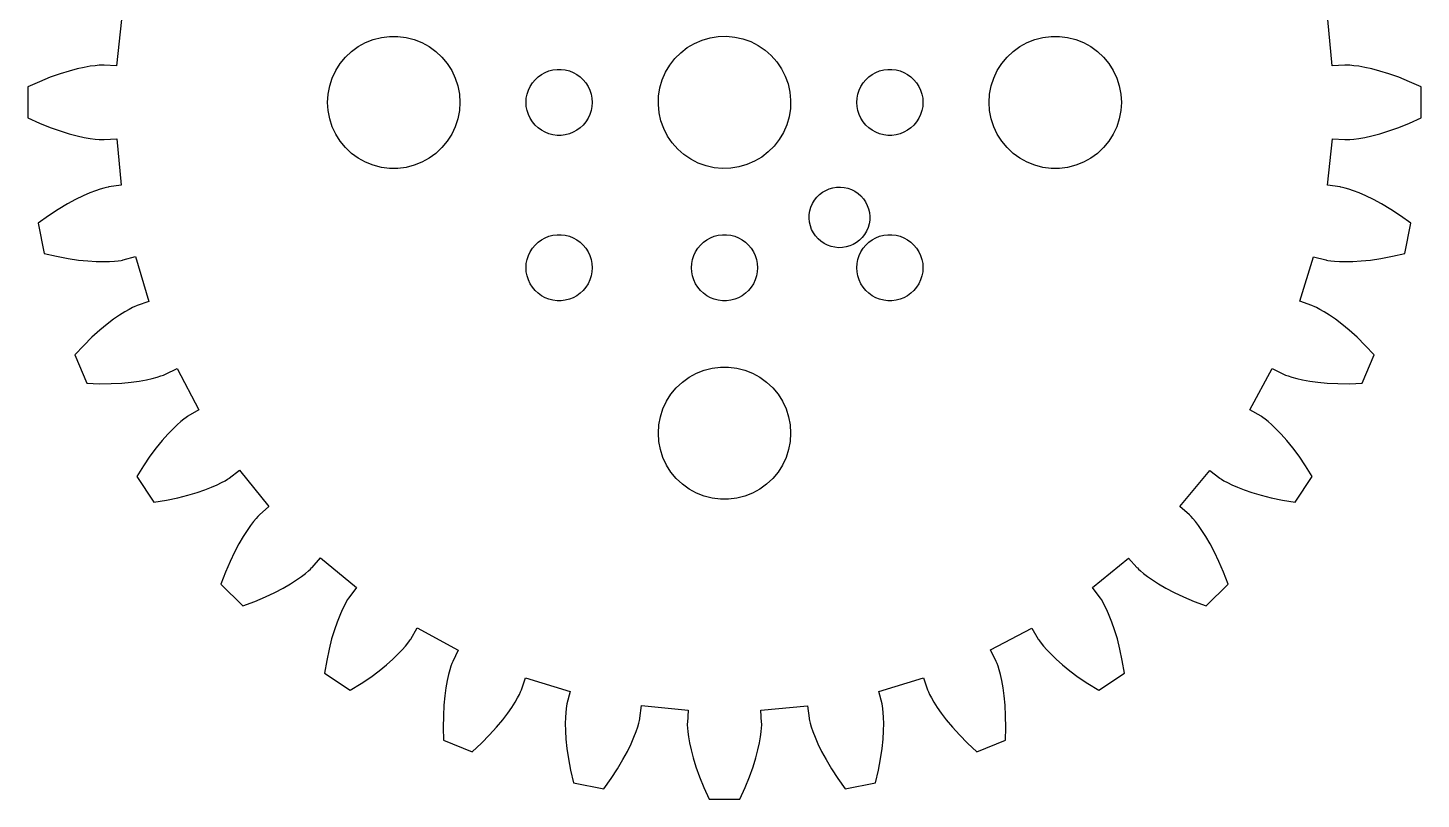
# Model space of a CAD drawing. Header units: metres. Extents: x -31.6 to 31.6, y 78.4 to 141.6.
# Drawn here: x -31.6 to 31.6, y 78.4 to 113.4 of the extents above; entities that cross this region are included whole.
import ezdxf

# ---------------------------------------------------------------- set-up
doc = ezdxf.new("R2010")
doc.units = ezdxf.units.M

msp = doc.modelspace()

# ---------------------------------------------------------------- linework, layer by layer
for p, q in [((-27.351, 113.757), (-27.5673, 111.651)), ((27.5585, 111.651), (27.3597, 113.759)), ((-16.9123, 112.312), (-16.6075, 112.533)), ((-16.6075, 112.533), (-16.2773, 112.714)), ((-16.2773, 112.714), (-15.927, 112.853)), ((-15.927, 112.853), (-15.5621, 112.947)), ((-15.5621, 112.947), (-15.1884, 112.994)), ((-15.1884, 112.994), (-14.8116, 112.994)), ((-14.8116, 112.994), (-14.4379, 112.947)), ((-14.4379, 112.947), (-14.0729, 112.853)), ((-14.0729, 112.853), (-13.7227, 112.714)), ((-13.7227, 112.714), (-13.3925, 112.533)), ((-13.3925, 112.533), (-13.0877, 112.312)), ((-1.98393, 112.25), (-1.68625, 112.481)), ((-1.68625, 112.481), (-1.36197, 112.673)), ((-1.36197, 112.673), (-1.0162, 112.823)), ((-1.0162, 112.823), (-0.654419, 112.928)), ((-0.654419, 112.928), (-0.282318, 112.987)), ((-0.282318, 112.987), (0.094223, 112.999)), ((0.094223, 112.999), (0.469299, 112.963)), ((0.469299, 112.963), (0.83696, 112.881)), ((0.83696, 112.881), (1.19144, 112.753)), ((1.19144, 112.753), (1.52711, 112.582)), ((1.52711, 112.582), (1.83871, 112.37)), ((13.0877, 112.312), (13.3925, 112.533)), ((13.3925, 112.533), (13.7227, 112.714)), ((13.7227, 112.714), (14.0729, 112.853)), ((14.0729, 112.853), (14.4379, 112.947)), ((14.4379, 112.947), (14.8116, 112.994)), ((14.8116, 112.994), (15.1884, 112.994)), ((15.1884, 112.994), (15.5621, 112.947)), ((15.5621, 112.947), (15.927, 112.853)), ((15.927, 112.853), (16.2773, 112.714)), ((16.2773, 112.714), (16.6075, 112.533)), ((16.6075, 112.533), (16.9123, 112.312)), ((-17.427, 111.763), (-17.1869, 112.054)), ((-17.1869, 112.054), (-16.9123, 112.312)), ((-13.0877, 112.312), (-12.8131, 112.054)), ((-12.8131, 112.054), (-12.5729, 111.763)), ((-2.48123, 111.686), (-2.25032, 111.984)), ((-2.25032, 111.984), (-1.98393, 112.25)), ((1.83871, 112.37), (2.12131, 112.121)), ((2.12131, 112.121), (2.37045, 111.839)), ((12.5729, 111.763), (12.8131, 112.054)), ((12.8131, 112.054), (13.0877, 112.312)), ((16.9123, 112.312), (17.1869, 112.054)), ((17.1869, 112.054), (17.427, 111.763)), ((-30.1291, 111.296), (-30.5787, 111.136)), ((-29.7211, 111.422), (-30.1291, 111.296)), ((-29.3567, 111.518), (-29.7211, 111.422)), ((-29.0377, 111.587), (-29.3567, 111.518)), ((-28.7655, 111.635), (-29.0377, 111.587)), ((-28.5414, 111.664), (-28.7655, 111.635)), ((-28.3662, 111.68), (-28.5414, 111.664)), ((-28.2408, 111.686), (-28.3662, 111.68)), ((-28.1655, 111.686), (-28.2408, 111.686)), ((-28.1403, 111.686), (-28.1655, 111.686)), ((-27.5673, 111.651), (-28.1403, 111.686)), ((-17.7893, 111.104), (-17.6289, 111.445)), ((-17.6289, 111.445), (-17.427, 111.763)), ((-12.5729, 111.763), (-12.3711, 111.445)), ((-12.3711, 111.445), (-12.2107, 111.104)), ((-8.45613, 111.156), (-8.30373, 111.266)), ((-8.30373, 111.266), (-8.13866, 111.357)), ((-8.13866, 111.357), (-7.96352, 111.427)), ((-7.96352, 111.427), (-7.78107, 111.473)), ((-7.78107, 111.473), (-7.59418, 111.497)), ((-7.59418, 111.497), (-7.40581, 111.497)), ((-7.40581, 111.497), (-7.21892, 111.473)), ((-7.21892, 111.473), (-7.03647, 111.427)), ((-7.03647, 111.427), (-6.86133, 111.357)), ((-6.86133, 111.357), (-6.69626, 111.266)), ((-6.69626, 111.266), (-6.54385, 111.156)), ((-2.82263, 111.016), (-2.673, 111.362)), ((-2.673, 111.362), (-2.48123, 111.686)), ((2.37045, 111.839), (2.58221, 111.527)), ((2.58221, 111.527), (2.75325, 111.191)), ((6.54385, 111.156), (6.69626, 111.266)), ((6.69626, 111.266), (6.86133, 111.357)), ((6.86133, 111.357), (7.03647, 111.427)), ((7.03647, 111.427), (7.21892, 111.473)), ((7.21892, 111.473), (7.40581, 111.497)), ((7.40581, 111.497), (7.59418, 111.497)), ((7.59418, 111.497), (7.78107, 111.473)), ((7.78107, 111.473), (7.96352, 111.427)), ((7.96352, 111.427), (8.13866, 111.357)), ((8.13866, 111.357), (8.30373, 111.266)), ((8.30373, 111.266), (8.45613, 111.156)), ((12.2107, 111.104), (12.3711, 111.445)), ((12.3711, 111.445), (12.5729, 111.763)), ((17.427, 111.763), (17.6289, 111.445)), ((17.6289, 111.445), (17.7893, 111.104)), ((28.1403, 111.686), (27.5585, 111.651)), ((28.1655, 111.686), (28.1403, 111.686)), ((28.2408, 111.686), (28.1655, 111.686)), ((28.3662, 111.68), (28.2408, 111.686)), ((28.5414, 111.664), (28.3662, 111.68)), ((28.7655, 111.635), (28.5414, 111.664)), ((29.0377, 111.587), (28.7655, 111.635)), ((29.3567, 111.518), (29.0377, 111.587)), ((29.7211, 111.422), (29.3567, 111.518)), ((30.1291, 111.296), (29.7211, 111.422)), ((30.5787, 111.136), (30.1291, 111.296)), ((-31.0678, 110.938), (-31.5939, 110.7)), ((-31.5939, 110.7), (-31.5939, 109.3)), ((-30.5787, 111.136), (-31.0678, 110.938)), ((-17.9763, 110.376), (-17.9057, 110.746)), ((-17.9057, 110.746), (-17.7893, 111.104)), ((-12.2107, 111.104), (-12.0942, 110.746)), ((-12.0942, 110.746), (-12.0237, 110.376)), ((-8.89465, 110.552), (-8.81445, 110.723)), ((-8.81445, 110.723), (-8.71352, 110.882)), ((-8.71352, 110.882), (-8.59344, 111.027)), ((-8.59344, 111.027), (-8.45613, 111.156)), ((-6.54385, 111.156), (-6.40654, 111.027)), ((-6.40654, 111.027), (-6.28647, 110.882)), ((-6.28647, 110.882), (-6.18553, 110.723)), ((-6.18553, 110.723), (-6.10533, 110.552)), ((-2.98668, 110.282), (-2.92773, 110.654)), ((-2.92773, 110.654), (-2.82263, 111.016)), ((2.75325, 111.191), (2.88087, 110.837)), ((2.88087, 110.837), (2.96306, 110.469)), ((6.10533, 110.552), (6.18553, 110.723)), ((6.18553, 110.723), (6.28647, 110.882)), ((6.28647, 110.882), (6.40654, 111.027)), ((6.40654, 111.027), (6.54385, 111.156)), ((8.45613, 111.156), (8.59344, 111.027)), ((8.59344, 111.027), (8.71352, 110.882)), ((8.71352, 110.882), (8.81445, 110.723)), ((8.81445, 110.723), (8.89465, 110.552)), ((12.0237, 110.376), (12.0942, 110.746)), ((12.0942, 110.746), (12.2107, 111.104)), ((17.7893, 111.104), (17.9057, 110.746)), ((17.9057, 110.746), (17.9763, 110.376)), ((31.0678, 110.938), (30.5787, 111.136)), ((31.5939, 110.7), (31.0678, 110.938)), ((31.5939, 109.3), (31.5939, 110.7)), ((-18, 110), (-17.9763, 110.376)), ((-17.9763, 109.624), (-18, 110)), ((-12.0237, 110.376), (-12, 110)), ((-12, 110), (-12.0237, 109.624)), ((-9, 110), (-8.98816, 110.188)), ((-8.98816, 109.812), (-9, 110)), ((-8.98816, 110.188), (-8.95287, 110.373)), ((-8.95287, 110.373), (-8.89465, 110.552)), ((-6.10533, 110.552), (-6.04712, 110.373)), ((-6.04712, 110.373), (-6.01183, 110.188)), ((-6.01183, 110.188), (-6, 110)), ((-6, 110), (-6.01183, 109.812)), ((-2.9985, 109.906), (-2.98668, 110.282)), ((2.96306, 110.469), (2.9985, 110.094)), ((2.9985, 110.094), (2.98668, 109.718)), ((6, 110), (6.01183, 110.188)), ((6.01183, 109.812), (6, 110)), ((6.01183, 110.188), (6.04712, 110.373)), ((6.04712, 110.373), (6.10533, 110.552)), ((8.89465, 110.552), (8.95287, 110.373)), ((8.95287, 110.373), (8.98816, 110.188)), ((8.98816, 110.188), (9, 110)), ((9, 110), (8.98816, 109.812)), ((12, 110), (12.0237, 110.376)), ((12.0237, 109.624), (12, 110)), ((17.9763, 110.376), (18, 110)), ((18, 110), (17.9763, 109.624)), ((-17.9057, 109.254), (-17.9763, 109.624)), ((-12.0237, 109.624), (-12.0942, 109.254)), ((-8.95287, 109.627), (-8.98816, 109.812)), ((-8.89465, 109.448), (-8.95287, 109.627)), ((-8.81445, 109.277), (-8.89465, 109.448)), ((-6.10533, 109.448), (-6.18553, 109.277)), ((-6.04712, 109.627), (-6.10533, 109.448)), ((-6.01183, 109.812), (-6.04712, 109.627)), ((-2.96306, 109.531), (-2.9985, 109.906)), ((-2.88087, 109.163), (-2.96306, 109.531)), ((2.92773, 109.346), (2.82263, 108.984)), ((2.98668, 109.718), (2.92773, 109.346)), ((6.04712, 109.627), (6.01183, 109.812)), ((6.10533, 109.448), (6.04712, 109.627)), ((6.18553, 109.277), (6.10533, 109.448)), ((8.89465, 109.448), (8.81445, 109.277)), ((8.95287, 109.627), (8.89465, 109.448)), ((8.98816, 109.812), (8.95287, 109.627)), ((12.0942, 109.254), (12.0237, 109.624)), ((17.9763, 109.624), (17.9057, 109.254)), ((-31.5939, 109.3), (-31.0678, 109.062)), ((-31.0678, 109.062), (-30.5787, 108.864)), ((-30.5787, 108.864), (-30.1291, 108.704)), ((-30.1291, 108.704), (-29.7211, 108.578)), ((-17.7893, 108.896), (-17.9057, 109.254)), ((-17.6289, 108.555), (-17.7893, 108.896)), ((-12.2107, 108.896), (-12.3711, 108.555)), ((-12.0942, 109.254), (-12.2107, 108.896)), ((-8.71352, 109.118), (-8.81445, 109.277)), ((-8.59344, 108.973), (-8.71352, 109.118)), ((-8.45613, 108.844), (-8.59344, 108.973)), ((-8.30373, 108.734), (-8.45613, 108.844)), ((-8.13866, 108.643), (-8.30373, 108.734)), ((-6.69626, 108.734), (-6.86133, 108.643)), ((-6.54385, 108.844), (-6.69626, 108.734)), ((-6.40654, 108.973), (-6.54385, 108.844)), ((-6.28647, 109.118), (-6.40654, 108.973)), ((-6.18553, 109.277), (-6.28647, 109.118)), ((-2.75325, 108.809), (-2.88087, 109.163)), ((-2.58221, 108.473), (-2.75325, 108.809)), ((2.82263, 108.984), (2.673, 108.638)), ((6.28647, 109.118), (6.18553, 109.277)), ((6.40654, 108.973), (6.28647, 109.118)), ((6.54385, 108.844), (6.40654, 108.973)), ((6.69626, 108.734), (6.54385, 108.844)), ((6.86133, 108.643), (6.69626, 108.734)), ((8.30373, 108.734), (8.13866, 108.643)), ((8.45613, 108.844), (8.30373, 108.734)), ((8.59344, 108.973), (8.45613, 108.844)), ((8.71352, 109.118), (8.59344, 108.973)), ((8.81445, 109.277), (8.71352, 109.118)), ((12.2107, 108.896), (12.0942, 109.254)), ((12.3711, 108.555), (12.2107, 108.896)), ((17.7893, 108.896), (17.6289, 108.555)), ((17.9057, 109.254), (17.7893, 108.896)), ((29.7211, 108.578), (30.1291, 108.704)), ((30.1291, 108.704), (30.5787, 108.864)), ((30.5787, 108.864), (31.0678, 109.062)), ((31.0678, 109.062), (31.5939, 109.3)), ((-29.7211, 108.578), (-29.3567, 108.482)), ((-29.3567, 108.482), (-29.0377, 108.413)), ((-29.0377, 108.413), (-28.7655, 108.365)), ((-28.7655, 108.365), (-28.5414, 108.336)), ((-28.5414, 108.336), (-28.3662, 108.32)), ((-28.3662, 108.32), (-28.2408, 108.314)), ((-28.2408, 108.314), (-28.1655, 108.314)), ((-28.1655, 108.314), (-28.1403, 108.314)), ((-28.1403, 108.314), (-27.5585, 108.349)), ((-27.5585, 108.349), (-27.3597, 106.241)), ((-17.427, 108.237), (-17.6289, 108.555)), ((-17.1869, 107.946), (-17.427, 108.237)), ((-12.5729, 108.237), (-12.8131, 107.946)), ((-12.3711, 108.555), (-12.5729, 108.237)), ((-7.96352, 108.573), (-8.13866, 108.643)), ((-7.78107, 108.527), (-7.96352, 108.573)), ((-7.59418, 108.503), (-7.78107, 108.527)), ((-7.40581, 108.503), (-7.59418, 108.503)), ((-7.21892, 108.527), (-7.40581, 108.503)), ((-7.03647, 108.573), (-7.21892, 108.527)), ((-6.86133, 108.643), (-7.03647, 108.573)), ((-2.37045, 108.161), (-2.58221, 108.473)), ((-2.12131, 107.879), (-2.37045, 108.161)), ((2.48123, 108.314), (2.25032, 108.016)), ((2.673, 108.638), (2.48123, 108.314)), ((7.03647, 108.573), (6.86133, 108.643)), ((7.21892, 108.527), (7.03647, 108.573)), ((7.40581, 108.503), (7.21892, 108.527)), ((7.59418, 108.503), (7.40581, 108.503)), ((7.78107, 108.527), (7.59418, 108.503)), ((7.96352, 108.573), (7.78107, 108.527)), ((8.13866, 108.643), (7.96352, 108.573)), ((12.5729, 108.237), (12.3711, 108.555)), ((12.8131, 107.946), (12.5729, 108.237)), ((17.427, 108.237), (17.1869, 107.946)), ((17.6289, 108.555), (17.427, 108.237)), ((27.351, 106.243), (27.5673, 108.349)), ((27.5673, 108.349), (28.1403, 108.314)), ((28.1403, 108.314), (28.1655, 108.314)), ((28.1655, 108.314), (28.2408, 108.314)), ((28.2408, 108.314), (28.3662, 108.32)), ((28.3662, 108.32), (28.5414, 108.336)), ((28.5414, 108.336), (28.7655, 108.365)), ((28.7655, 108.365), (29.0377, 108.413)), ((29.0377, 108.413), (29.3567, 108.482)), ((29.3567, 108.482), (29.7211, 108.578)), ((-16.9123, 107.688), (-17.1869, 107.946)), ((-16.6075, 107.467), (-16.9123, 107.688)), ((-16.2773, 107.286), (-16.6075, 107.467)), ((-13.3925, 107.467), (-13.7227, 107.286)), ((-13.0877, 107.688), (-13.3925, 107.467)), ((-12.8131, 107.946), (-13.0877, 107.688)), ((-1.83871, 107.63), (-2.12131, 107.879)), ((-1.52711, 107.418), (-1.83871, 107.63)), ((1.68625, 107.519), (1.36197, 107.327)), ((1.98393, 107.75), (1.68625, 107.519)), ((2.25032, 108.016), (1.98393, 107.75)), ((13.0877, 107.688), (12.8131, 107.946)), ((13.3925, 107.467), (13.0877, 107.688)), ((13.7227, 107.286), (13.3925, 107.467)), ((16.6075, 107.467), (16.2773, 107.286)), ((16.9123, 107.688), (16.6075, 107.467)), ((17.1869, 107.946), (16.9123, 107.688)), ((-15.927, 107.147), (-16.2773, 107.286)), ((-15.5621, 107.053), (-15.927, 107.147)), ((-15.1884, 107.006), (-15.5621, 107.053)), ((-14.8116, 107.006), (-15.1884, 107.006)), ((-14.4379, 107.053), (-14.8116, 107.006)), ((-14.0729, 107.147), (-14.4379, 107.053)), ((-13.7227, 107.286), (-14.0729, 107.147)), ((-1.19144, 107.247), (-1.52711, 107.418)), ((-0.83696, 107.119), (-1.19144, 107.247)), ((-0.469299, 107.037), (-0.83696, 107.119)), ((-0.094223, 107.001), (-0.469299, 107.037)), ((0.282318, 107.013), (-0.094223, 107.001)), ((0.654419, 107.072), (0.282318, 107.013)), ((1.0162, 107.177), (0.654419, 107.072)), ((1.36197, 107.327), (1.0162, 107.177)), ((14.0729, 107.147), (13.7227, 107.286)), ((14.4379, 107.053), (14.0729, 107.147)), ((14.8116, 107.006), (14.4379, 107.053)), ((15.1884, 107.006), (14.8116, 107.006)), ((15.5621, 107.053), (15.1884, 107.006)), ((15.927, 107.147), (15.5621, 107.053)), ((16.2773, 107.286), (15.927, 107.147)), ((-27.9532, 106.159), (-28.027, 106.144)), ((-27.9284, 106.163), (-27.9532, 106.159)), ((-27.3597, 106.241), (-27.9284, 106.163)), ((5.08551, 106.154), (5.2581, 106.159)), ((5.2581, 106.159), (5.43001, 106.143)), ((27.9284, 106.163), (27.351, 106.243)), ((27.9532, 106.159), (27.9284, 106.163)), ((28.027, 106.144), (27.9532, 106.159)), ((-29.4273, 105.596), (-29.8029, 105.393)), ((-29.0887, 105.761), (-29.4273, 105.596)), ((-28.7894, 105.892), (-29.0887, 105.761)), ((-28.5317, 105.992), (-28.7894, 105.892)), ((-28.3177, 106.064), (-28.5317, 105.992)), ((-28.1489, 106.114), (-28.3177, 106.064)), ((-28.027, 106.144), (-28.1489, 106.114)), ((3.98978, 105.409), (4.07767, 105.558)), ((4.07767, 105.558), (4.1835, 105.694)), ((4.1835, 105.694), (4.3056, 105.816)), ((4.3056, 105.816), (4.44205, 105.922)), ((4.44205, 105.922), (4.59067, 106.01)), ((4.59067, 106.01), (4.74915, 106.079)), ((4.74915, 106.079), (4.91496, 106.127)), ((4.91496, 106.127), (5.08551, 106.154)), ((5.43001, 106.143), (5.59851, 106.105)), ((5.59851, 106.105), (5.76099, 106.047)), ((5.76099, 106.047), (5.91484, 105.969)), ((5.91484, 105.969), (6.05765, 105.872)), ((6.05765, 105.872), (6.18718, 105.757)), ((6.18718, 105.757), (6.30136, 105.628)), ((6.30136, 105.628), (6.39842, 105.485)), ((28.1489, 106.114), (28.027, 106.144)), ((28.3177, 106.064), (28.1489, 106.114)), ((28.5317, 105.992), (28.3177, 106.064)), ((28.7894, 105.892), (28.5317, 105.992)), ((29.0887, 105.761), (28.7894, 105.892)), ((29.4273, 105.596), (29.0887, 105.761)), ((29.8029, 105.393), (29.4273, 105.596)), ((-30.2128, 105.148), (-30.6539, 104.859)), ((-29.8029, 105.393), (-30.2128, 105.148)), ((3.84059, 104.742), (3.84601, 104.914)), ((3.84601, 104.914), (3.87302, 105.085)), ((3.87302, 105.085), (3.92119, 105.251)), ((3.92119, 105.251), (3.98978, 105.409)), ((6.39842, 105.485), (6.47682, 105.331)), ((6.47682, 105.331), (6.53531, 105.169)), ((6.53531, 105.169), (6.57298, 105)), ((6.57298, 105), (6.58923, 104.828)), ((30.2128, 105.148), (29.8029, 105.393)), ((30.6539, 104.859), (30.2128, 105.148)), ((-30.6539, 104.859), (-31.1233, 104.523)), ((-31.1233, 104.523), (-30.8503, 103.15)), ((3.85683, 104.57), (3.84059, 104.742)), ((3.8945, 104.401), (3.85683, 104.57)), ((3.95299, 104.239), (3.8945, 104.401)), ((6.50862, 104.319), (6.44003, 104.161)), ((6.55679, 104.485), (6.50862, 104.319)), ((6.5838, 104.656), (6.55679, 104.485)), ((6.58923, 104.828), (6.5838, 104.656)), ((31.1233, 104.523), (30.6539, 104.859)), ((30.8503, 103.15), (31.1233, 104.523)), ((-8.59344, 103.527), (-8.45613, 103.656)), ((-8.45613, 103.656), (-8.30373, 103.766)), ((-8.30373, 103.766), (-8.13866, 103.857)), ((-8.13866, 103.857), (-7.96352, 103.927)), ((-7.96352, 103.927), (-7.78107, 103.973)), ((-7.78107, 103.973), (-7.59418, 103.997)), ((-7.59418, 103.997), (-7.40581, 103.997)), ((-7.40581, 103.997), (-7.21892, 103.973)), ((-7.21892, 103.973), (-7.03647, 103.927)), ((-7.03647, 103.927), (-6.86133, 103.857)), ((-6.86133, 103.857), (-6.69626, 103.766)), ((-6.69626, 103.766), (-6.54385, 103.656)), ((-6.54385, 103.656), (-6.40654, 103.527)), ((-1.09344, 103.527), (-0.956131, 103.656)), ((-0.956131, 103.656), (-0.803726, 103.766)), ((-0.803726, 103.766), (-0.638657, 103.857)), ((-0.638657, 103.857), (-0.463516, 103.927)), ((-0.463516, 103.927), (-0.281067, 103.973)), ((-0.281067, 103.973), (-0.094177, 103.997)), ((-0.094177, 103.997), (0.094177, 103.997)), ((0.094177, 103.997), (0.281067, 103.973)), ((0.281067, 103.973), (0.463516, 103.927)), ((0.463516, 103.927), (0.638657, 103.857)), ((0.638657, 103.857), (0.803726, 103.766)), ((0.803726, 103.766), (0.956131, 103.656)), ((0.956131, 103.656), (1.09344, 103.527)), ((4.03139, 104.085), (3.95299, 104.239)), ((4.12845, 103.942), (4.03139, 104.085)), ((4.24263, 103.813), (4.12845, 103.942)), ((4.37216, 103.699), (4.24263, 103.813)), ((4.51497, 103.602), (4.37216, 103.699)), ((5.98776, 103.648), (5.83914, 103.56)), ((6.12421, 103.754), (5.98776, 103.648)), ((6.24631, 103.876), (6.12421, 103.754)), ((6.35214, 104.012), (6.24631, 103.876)), ((6.44003, 104.161), (6.35214, 104.012)), ((6.40654, 103.527), (6.54385, 103.656)), ((6.54385, 103.656), (6.69626, 103.766)), ((6.69626, 103.766), (6.86133, 103.857)), ((6.86133, 103.857), (7.03647, 103.927)), ((7.03647, 103.927), (7.21892, 103.973)), ((7.21892, 103.973), (7.40581, 103.997)), ((7.40581, 103.997), (7.59418, 103.997)), ((7.59418, 103.997), (7.78107, 103.973)), ((7.78107, 103.973), (7.96352, 103.927)), ((7.96352, 103.927), (8.13866, 103.857)), ((8.13866, 103.857), (8.30373, 103.766)), ((8.30373, 103.766), (8.45613, 103.656)), ((8.45613, 103.656), (8.59344, 103.527)), ((-30.8503, 103.15), (-30.2878, 103.019)), ((-30.2878, 103.019), (-29.7696, 102.92)), ((-27.2708, 102.857), (-26.7069, 103.005)), ((-26.7069, 103.005), (-26.1007, 100.976)), ((-8.95287, 102.873), (-8.89465, 103.052)), ((-8.89465, 103.052), (-8.81445, 103.223)), ((-8.81445, 103.223), (-8.71352, 103.382)), ((-8.71352, 103.382), (-8.59344, 103.527)), ((-6.40654, 103.527), (-6.28647, 103.382)), ((-6.28647, 103.382), (-6.18553, 103.223)), ((-6.18553, 103.223), (-6.10533, 103.052)), ((-6.10533, 103.052), (-6.04712, 102.873)), ((-1.45287, 102.873), (-1.39465, 103.052)), ((-1.39465, 103.052), (-1.31445, 103.223)), ((-1.31445, 103.223), (-1.21352, 103.382)), ((-1.21352, 103.382), (-1.09344, 103.527)), ((1.09344, 103.527), (1.21352, 103.382)), ((1.21352, 103.382), (1.31445, 103.223)), ((1.31445, 103.223), (1.39465, 103.052)), ((1.39465, 103.052), (1.45287, 102.873)), ((4.66882, 103.523), (4.51497, 103.602)), ((4.8313, 103.465), (4.66882, 103.523)), ((4.9998, 103.427), (4.8313, 103.465)), ((5.17172, 103.411), (4.9998, 103.427)), ((5.3443, 103.416), (5.17172, 103.411)), ((5.51485, 103.443), (5.3443, 103.416)), ((5.68066, 103.491), (5.51485, 103.443)), ((5.83914, 103.56), (5.68066, 103.491)), ((6.04712, 102.873), (6.10533, 103.052)), ((6.10533, 103.052), (6.18553, 103.223)), ((6.18553, 103.223), (6.28647, 103.382)), ((6.28647, 103.382), (6.40654, 103.527)), ((8.59344, 103.527), (8.71352, 103.382)), ((8.71352, 103.382), (8.81445, 103.223)), ((8.81445, 103.223), (8.89465, 103.052)), ((8.89465, 103.052), (8.95287, 102.873)), ((26.0924, 100.979), (26.7154, 103.002)), ((26.7154, 103.002), (27.2708, 102.857)), ((29.7696, 102.92), (30.2878, 103.019)), ((30.2878, 103.019), (30.8503, 103.15)), ((-29.7696, 102.92), (-29.2973, 102.851)), ((-29.2973, 102.851), (-28.8726, 102.807)), ((-28.8726, 102.807), (-28.4965, 102.784)), ((-28.4965, 102.784), (-28.1701, 102.778)), ((-28.1701, 102.778), (-27.8938, 102.785)), ((-27.8938, 102.785), (-27.6683, 102.8)), ((-27.6683, 102.8), (-27.4934, 102.818)), ((-27.4934, 102.818), (-27.3693, 102.837)), ((-27.3693, 102.837), (-27.2953, 102.851)), ((-27.2953, 102.851), (-27.2708, 102.857)), ((-9, 102.5), (-8.98816, 102.688)), ((-8.98816, 102.312), (-9, 102.5)), ((-8.98816, 102.688), (-8.95287, 102.873)), ((-6.04712, 102.873), (-6.01183, 102.688)), ((-6.01183, 102.688), (-6, 102.5)), ((-6, 102.5), (-6.01183, 102.312)), ((-1.5, 102.5), (-1.48816, 102.688)), ((-1.48816, 102.312), (-1.5, 102.5)), ((-1.48816, 102.688), (-1.45287, 102.873)), ((1.45287, 102.873), (1.48816, 102.688)), ((1.48816, 102.688), (1.5, 102.5)), ((1.5, 102.5), (1.48816, 102.312)), ((6, 102.5), (6.01183, 102.688)), ((6.01183, 102.312), (6, 102.5)), ((6.01183, 102.688), (6.04712, 102.873)), ((8.95287, 102.873), (8.98816, 102.688)), ((8.98816, 102.688), (9, 102.5)), ((9, 102.5), (8.98816, 102.312)), ((27.2708, 102.857), (27.2953, 102.851)), ((27.2953, 102.851), (27.3693, 102.837)), ((27.3693, 102.837), (27.4934, 102.818)), ((27.4934, 102.818), (27.6683, 102.8)), ((27.6683, 102.8), (27.8938, 102.785)), ((27.8938, 102.785), (28.1701, 102.778)), ((28.1701, 102.778), (28.4965, 102.784)), ((28.4965, 102.784), (28.8726, 102.807)), ((28.8726, 102.807), (29.2973, 102.851)), ((29.2973, 102.851), (29.7696, 102.92)), ((-8.95287, 102.127), (-8.98816, 102.312)), ((-8.89465, 101.948), (-8.95287, 102.127)), ((-8.81445, 101.777), (-8.89465, 101.948)), ((-8.71352, 101.618), (-8.81445, 101.777)), ((-6.18553, 101.777), (-6.28647, 101.618)), ((-6.10533, 101.948), (-6.18553, 101.777)), ((-6.04712, 102.127), (-6.10533, 101.948)), ((-6.01183, 102.312), (-6.04712, 102.127)), ((-1.45287, 102.127), (-1.48816, 102.312)), ((-1.39465, 101.948), (-1.45287, 102.127)), ((-1.31445, 101.777), (-1.39465, 101.948)), ((-1.21352, 101.618), (-1.31445, 101.777)), ((1.31445, 101.777), (1.21352, 101.618)), ((1.39465, 101.948), (1.31445, 101.777)), ((1.45287, 102.127), (1.39465, 101.948)), ((1.48816, 102.312), (1.45287, 102.127)), ((6.04712, 102.127), (6.01183, 102.312)), ((6.10533, 101.948), (6.04712, 102.127)), ((6.18553, 101.777), (6.10533, 101.948)), ((6.28647, 101.618), (6.18553, 101.777)), ((8.81445, 101.777), (8.71352, 101.618)), ((8.89465, 101.948), (8.81445, 101.777)), ((8.95287, 102.127), (8.89465, 101.948)), ((8.98816, 102.312), (8.95287, 102.127)), ((-8.59344, 101.473), (-8.71352, 101.618)), ((-8.45613, 101.344), (-8.59344, 101.473)), ((-8.30373, 101.234), (-8.45613, 101.344)), ((-8.13866, 101.143), (-8.30373, 101.234)), ((-7.96352, 101.073), (-8.13866, 101.143)), ((-6.86133, 101.143), (-7.03647, 101.073)), ((-6.69626, 101.234), (-6.86133, 101.143)), ((-6.54385, 101.344), (-6.69626, 101.234)), ((-6.40654, 101.473), (-6.54385, 101.344)), ((-6.28647, 101.618), (-6.40654, 101.473)), ((-1.09344, 101.473), (-1.21352, 101.618)), ((-0.956131, 101.344), (-1.09344, 101.473)), ((-0.803726, 101.234), (-0.956131, 101.344)), ((-0.638657, 101.143), (-0.803726, 101.234)), ((-0.463516, 101.073), (-0.638657, 101.143)), ((0.638657, 101.143), (0.463516, 101.073)), ((0.803726, 101.234), (0.638657, 101.143)), ((0.956131, 101.344), (0.803726, 101.234)), ((1.09344, 101.473), (0.956131, 101.344)), ((1.21352, 101.618), (1.09344, 101.473)), ((6.40654, 101.473), (6.28647, 101.618)), ((6.54385, 101.344), (6.40654, 101.473)), ((6.69626, 101.234), (6.54385, 101.344)), ((6.86133, 101.143), (6.69626, 101.234)), ((7.03647, 101.073), (6.86133, 101.143)), ((8.13866, 101.143), (7.96352, 101.073)), ((8.30373, 101.234), (8.13866, 101.143)), ((8.45613, 101.344), (8.30373, 101.234)), ((8.59344, 101.473), (8.45613, 101.344)), ((8.71352, 101.618), (8.59344, 101.473)), ((-27.2015, 100.502), (-27.4347, 100.354)), ((-27.0057, 100.615), (-27.2015, 100.502)), ((-26.8499, 100.697), (-27.0057, 100.615)), ((-26.7362, 100.75), (-26.8499, 100.697)), ((-26.6668, 100.779), (-26.7362, 100.75)), ((-26.6433, 100.788), (-26.6668, 100.779)), ((-26.1007, 100.976), (-26.6433, 100.788)), ((-7.78107, 101.027), (-7.96352, 101.073)), ((-7.59418, 101.003), (-7.78107, 101.027)), ((-7.40581, 101.003), (-7.59418, 101.003)), ((-7.21892, 101.027), (-7.40581, 101.003)), ((-7.03647, 101.073), (-7.21892, 101.027)), ((-0.281067, 101.027), (-0.463516, 101.073)), ((-0.094177, 101.003), (-0.281067, 101.027)), ((0.094177, 101.003), (-0.094177, 101.003)), ((0.281067, 101.027), (0.094177, 101.003)), ((0.463516, 101.073), (0.281067, 101.027)), ((7.21892, 101.027), (7.03647, 101.073)), ((7.40581, 101.003), (7.21892, 101.027)), ((7.59418, 101.003), (7.40581, 101.003)), ((7.78107, 101.027), (7.59418, 101.003)), ((7.96352, 101.073), (7.78107, 101.027)), ((26.6433, 100.788), (26.0924, 100.979)), ((26.6668, 100.779), (26.6433, 100.788)), ((26.7362, 100.75), (26.6668, 100.779)), ((26.8499, 100.697), (26.7362, 100.75)), ((27.0057, 100.615), (26.8499, 100.697)), ((27.2015, 100.502), (27.0057, 100.615)), ((27.4347, 100.354), (27.2015, 100.502)), ((-28.0027, 99.9397), (-28.3315, 99.6672)), ((-27.7028, 100.168), (-28.0027, 99.9397)), ((-27.4347, 100.354), (-27.7028, 100.168)), ((27.7028, 100.168), (27.4347, 100.354)), ((28.0027, 99.9397), (27.7028, 100.168)), ((28.3315, 99.6672), (28.0027, 99.9397)), ((-28.6857, 99.3474), (-29.062, 98.9778)), ((-28.3315, 99.6672), (-28.6857, 99.3474)), ((28.6857, 99.3474), (28.3315, 99.6672)), ((29.062, 98.9778), (28.6857, 99.3474)), ((-29.062, 98.9778), (-29.4567, 98.5559)), ((29.4567, 98.5559), (29.062, 98.9778)), ((-29.4567, 98.5559), (-28.9212, 97.2631)), ((-0.927048, 97.8532), (-0.562134, 97.9469)), ((-0.562134, 97.9469), (-0.18837, 97.9941)), ((-0.18837, 97.9941), (0.18837, 97.9941)), ((0.18837, 97.9941), (0.562134, 97.9469)), ((0.562134, 97.9469), (0.927048, 97.8532)), ((28.9212, 97.2631), (29.4567, 98.5559)), ((-27.3398, 97.273), (-26.9146, 97.3128)), ((-26.9146, 97.3128), (-26.5413, 97.3637)), ((-26.5413, 97.3637), (-26.2199, 97.4213)), ((-26.2199, 97.4213), (-25.9502, 97.4816)), ((-25.9502, 97.4816), (-25.7319, 97.5401)), ((-25.7319, 97.5401), (-25.5641, 97.5927)), ((-25.5641, 97.5927), (-25.4459, 97.6352)), ((-25.4459, 97.6352), (-25.3762, 97.6636)), ((-25.3762, 97.6636), (-25.3533, 97.674)), ((-25.3533, 97.674), (-24.829, 97.9288)), ((-24.829, 97.9288), (-23.8387, 96.0574)), ((-2.1869, 97.0536), (-1.91226, 97.3116)), ((-1.91226, 97.3116), (-1.60747, 97.533)), ((-1.60747, 97.533), (-1.27733, 97.7145)), ((-1.27733, 97.7145), (-0.927048, 97.8532)), ((0.927048, 97.8532), (1.27733, 97.7145)), ((1.27733, 97.7145), (1.60747, 97.533)), ((1.60747, 97.533), (1.91226, 97.3116)), ((1.91226, 97.3116), (2.1869, 97.0536)), ((23.8311, 96.0618), (24.8369, 97.925)), ((24.8369, 97.925), (25.3533, 97.674)), ((25.3533, 97.674), (25.3762, 97.6636)), ((25.3762, 97.6636), (25.4459, 97.6352)), ((25.4459, 97.6352), (25.5641, 97.5927)), ((25.5641, 97.5927), (25.7319, 97.5401)), ((25.7319, 97.5401), (25.9502, 97.4816)), ((25.9502, 97.4816), (26.2199, 97.4213)), ((26.2199, 97.4213), (26.5413, 97.3637)), ((26.5413, 97.3637), (26.9146, 97.3128)), ((26.9146, 97.3128), (27.3398, 97.273)), ((-28.9212, 97.2631), (-28.3438, 97.2439)), ((-28.3438, 97.2439), (-27.8164, 97.2486)), ((-27.8164, 97.2486), (-27.3398, 97.273)), ((-2.62891, 96.4453), (-2.42705, 96.7634)), ((-2.42705, 96.7634), (-2.1869, 97.0536)), ((2.1869, 97.0536), (2.42705, 96.7634)), ((2.42705, 96.7634), (2.62891, 96.4453)), ((27.3398, 97.273), (27.8164, 97.2486)), ((27.8164, 97.2486), (28.3438, 97.2439)), ((28.3438, 97.2439), (28.9212, 97.2631)), ((-23.8387, 96.0574), (-24.3342, 95.7675)), ((-2.90575, 95.7461), (-2.78932, 96.1044)), ((-2.78932, 96.1044), (-2.62891, 96.4453)), ((2.62891, 96.4453), (2.78932, 96.1044)), ((2.78932, 96.1044), (2.90575, 95.7461)), ((24.3342, 95.7675), (23.8311, 96.0618)), ((-24.6559, 95.5271), (-24.8259, 95.3781)), ((-24.519, 95.6374), (-24.6559, 95.5271)), ((-24.418, 95.712), (-24.519, 95.6374)), ((-24.3556, 95.7542), (-24.418, 95.712)), ((-24.3342, 95.7675), (-24.3556, 95.7542)), ((-2.97633, 95.376), (-2.90575, 95.7461)), ((2.90575, 95.7461), (2.97633, 95.376)), ((24.3556, 95.7542), (24.3342, 95.7675)), ((24.418, 95.712), (24.3556, 95.7542)), ((24.519, 95.6374), (24.418, 95.712)), ((24.6559, 95.5271), (24.519, 95.6374)), ((24.8259, 95.3781), (24.6559, 95.5271)), ((-25.2523, 94.9521), (-25.502, 94.67)), ((-25.0258, 95.1873), (-25.2523, 94.9521)), ((-24.8259, 95.3781), (-25.0258, 95.1873)), ((-3, 95), (-2.97633, 95.376)), ((-2.97633, 94.624), (-3, 95)), ((2.97633, 95.376), (3, 95)), ((3, 95), (2.97633, 94.624)), ((25.0258, 95.1873), (24.8259, 95.3781)), ((25.2523, 94.9521), (25.0258, 95.1873)), ((25.502, 94.67), (25.2523, 94.9521)), ((-25.7713, 94.3386), (-26.0563, 93.9558)), ((-25.502, 94.67), (-25.7713, 94.3386)), ((-2.90575, 94.2539), (-2.97633, 94.624)), ((-2.78932, 93.8956), (-2.90575, 94.2539)), ((2.90575, 94.2539), (2.78932, 93.8956)), ((2.97633, 94.624), (2.90575, 94.2539)), ((25.7713, 94.3386), (25.502, 94.67)), ((26.0563, 93.9558), (25.7713, 94.3386)), ((-26.3533, 93.5199), (-26.6581, 93.0291)), ((-26.0563, 93.9558), (-26.3533, 93.5199)), ((-2.62891, 93.5547), (-2.78932, 93.8956)), ((-2.42705, 93.2366), (-2.62891, 93.5547)), ((2.62891, 93.5547), (2.42705, 93.2366)), ((2.78932, 93.8956), (2.62891, 93.5547)), ((26.3533, 93.5199), (26.0563, 93.9558)), ((26.6581, 93.0291), (26.3533, 93.5199)), ((-26.6581, 93.0291), (-25.8807, 91.8656)), ((-22.6523, 92.8438), (-22.5448, 92.9085)), ((-22.5448, 92.9085), (-22.4819, 92.95)), ((-22.4819, 92.95), (-22.4614, 92.9646)), ((-22.4614, 92.9646), (-21.997, 93.3169)), ((-21.997, 93.3169), (-20.6606, 91.6746)), ((-2.1869, 92.9464), (-2.42705, 93.2366)), ((-1.91226, 92.6885), (-2.1869, 92.9464)), ((2.1869, 92.9464), (1.91226, 92.6885)), ((2.42705, 93.2366), (2.1869, 92.9464)), ((20.6539, 91.6804), (22.004, 93.3115)), ((22.004, 93.3115), (22.4614, 92.9646)), ((22.4614, 92.9646), (22.4819, 92.95)), ((22.4819, 92.95), (22.5448, 92.9085)), ((22.5448, 92.9085), (22.6523, 92.8438)), ((25.8807, 91.8656), (26.6581, 93.0291)), ((-24.3315, 92.1838), (-23.9223, 92.3058)), ((-23.9223, 92.3058), (-23.5661, 92.4285)), ((-23.5661, 92.4285), (-23.2621, 92.5478)), ((-23.2621, 92.5478), (-23.0094, 92.6595)), ((-23.0094, 92.6595), (-22.8066, 92.7594)), ((-22.8066, 92.7594), (-22.6523, 92.8438)), ((-1.60747, 92.467), (-1.91226, 92.6885)), ((-1.27733, 92.2855), (-1.60747, 92.467)), ((-0.927048, 92.1468), (-1.27733, 92.2855)), ((1.27733, 92.2855), (0.927048, 92.1468)), ((1.60747, 92.467), (1.27733, 92.2855)), ((1.91226, 92.6885), (1.60747, 92.467)), ((22.6523, 92.8438), (22.8066, 92.7594)), ((22.8066, 92.7594), (23.0094, 92.6595)), ((23.0094, 92.6595), (23.2621, 92.5478)), ((23.2621, 92.5478), (23.5661, 92.4285)), ((23.5661, 92.4285), (23.9223, 92.3058)), ((23.9223, 92.3058), (24.3315, 92.1838)), ((-25.8807, 91.8656), (-25.3106, 91.9594)), ((-25.3106, 91.9594), (-24.7942, 92.0669)), ((-24.7942, 92.0669), (-24.3315, 92.1838)), ((-20.6606, 91.6746), (-21.09, 91.2936)), ((-0.562134, 92.0531), (-0.927048, 92.1468)), ((-0.18837, 92.0059), (-0.562134, 92.0531)), ((0.18837, 92.0059), (-0.18837, 92.0059)), ((0.562134, 92.0531), (0.18837, 92.0059)), ((0.927048, 92.1468), (0.562134, 92.0531)), ((21.09, 91.2936), (20.6539, 91.6804)), ((24.3315, 92.1838), (24.7942, 92.0669)), ((24.7942, 92.0669), (25.3106, 91.9594)), ((25.3106, 91.9594), (25.8807, 91.8656)), ((-21.3587, 90.9951), (-21.4963, 90.8157)), ((-21.2458, 91.1299), (-21.3587, 90.9951)), ((-21.1613, 91.2228), (-21.2458, 91.1299)), ((-21.1084, 91.2764), (-21.1613, 91.2228)), ((-21.09, 91.2936), (-21.1084, 91.2764)), ((21.1084, 91.2764), (21.09, 91.2936)), ((21.1613, 91.2228), (21.1084, 91.2764)), ((21.2458, 91.1299), (21.1613, 91.2228)), ((21.3587, 90.9951), (21.2458, 91.1299)), ((21.4963, 90.8157), (21.3587, 90.9951)), ((-21.6551, 90.5896), (-21.8314, 90.3148)), ((-21.4963, 90.8157), (-21.6551, 90.5896)), ((21.6551, 90.5896), (21.4963, 90.8157)), ((21.8314, 90.3148), (21.6551, 90.5896)), ((-22.0212, 89.9893), (-22.2207, 89.6118)), ((-21.8314, 90.3148), (-22.0212, 89.9893)), ((22.0212, 89.9893), (21.8314, 90.3148)), ((22.2207, 89.6118), (22.0212, 89.9893)), ((-22.4256, 89.1808), (-22.6318, 88.6953)), ((-22.2207, 89.6118), (-22.4256, 89.1808)), ((-18.7064, 88.91), (-18.3196, 89.3461)), ((-18.3196, 89.3461), (-16.6885, 87.996)), ((16.6831, 88.003), (18.3254, 89.3394)), ((18.3254, 89.3394), (18.7064, 88.91)), ((22.4256, 89.1808), (22.2207, 89.6118)), ((22.6318, 88.6953), (22.4256, 89.1808)), ((-22.6318, 88.6953), (-22.835, 88.1545)), ((-19.4104, 88.3449), (-19.1843, 88.5037)), ((-19.1843, 88.5037), (-19.0049, 88.6413)), ((-19.0049, 88.6413), (-18.8701, 88.7542)), ((-18.8701, 88.7542), (-18.7772, 88.8387)), ((-18.7772, 88.8387), (-18.7236, 88.8916)), ((-18.7236, 88.8916), (-18.7064, 88.91)), ((18.7064, 88.91), (18.7236, 88.8916)), ((18.7236, 88.8916), (18.7772, 88.8387)), ((18.7772, 88.8387), (18.8701, 88.7542)), ((18.8701, 88.7542), (19.0049, 88.6413)), ((19.0049, 88.6413), (19.1843, 88.5037)), ((19.1843, 88.5037), (19.4104, 88.3449)), ((22.835, 88.1545), (22.6318, 88.6953)), ((-22.835, 88.1545), (-21.8455, 87.165)), ((-20.3882, 87.7793), (-20.0107, 87.9788)), ((-20.0107, 87.9788), (-19.6852, 88.1686)), ((-19.6852, 88.1686), (-19.4104, 88.3449)), ((-16.6885, 87.996), (-17.0354, 87.5386)), ((17.0354, 87.5386), (16.6831, 88.003)), ((19.4104, 88.3449), (19.6852, 88.1686)), ((19.6852, 88.1686), (20.0107, 87.9788)), ((20.0107, 87.9788), (20.3882, 87.7793)), ((21.8455, 87.165), (22.835, 88.1545)), ((-21.8455, 87.165), (-21.3047, 87.3682)), ((-21.3047, 87.3682), (-20.8192, 87.5744)), ((-20.8192, 87.5744), (-20.3882, 87.7793)), ((-17.1562, 87.3477), (-17.2406, 87.1934)), ((-17.0915, 87.4552), (-17.1562, 87.3477)), ((-17.05, 87.5181), (-17.0915, 87.4552)), ((-17.0354, 87.5386), (-17.05, 87.5181)), ((17.05, 87.5181), (17.0354, 87.5386)), ((17.0915, 87.4552), (17.05, 87.5181)), ((17.1562, 87.3477), (17.0915, 87.4552)), ((17.2406, 87.1934), (17.1562, 87.3477)), ((20.3882, 87.7793), (20.8192, 87.5744)), ((20.8192, 87.5744), (21.3047, 87.3682)), ((21.3047, 87.3682), (21.8455, 87.165)), ((-17.4522, 86.7379), (-17.5715, 86.4339)), ((-17.3405, 86.9906), (-17.4522, 86.7379)), ((-17.2406, 87.1934), (-17.3405, 86.9906)), ((17.3405, 86.9906), (17.2406, 87.1934)), ((17.4522, 86.7379), (17.3405, 86.9906)), ((17.5715, 86.4339), (17.4522, 86.7379)), ((-17.6942, 86.0777), (-17.8162, 85.6685)), ((-17.5715, 86.4339), (-17.6942, 86.0777)), ((-14.2325, 85.6658), (-13.9382, 86.1689)), ((-13.9382, 86.1689), (-12.075, 85.1631)), ((12.0712, 85.171), (13.9426, 86.1613)), ((13.9426, 86.1613), (14.2325, 85.6658)), ((17.6942, 86.0777), (17.5715, 86.4339)), ((17.8162, 85.6685), (17.6942, 86.0777)), ((-17.8162, 85.6685), (-17.9331, 85.2058)), ((-14.6219, 85.1741), (-14.4729, 85.3441)), ((-14.4729, 85.3441), (-14.3626, 85.481)), ((-14.3626, 85.481), (-14.288, 85.582)), ((-14.288, 85.582), (-14.2458, 85.6444)), ((-14.2458, 85.6444), (-14.2325, 85.6658)), ((14.2325, 85.6658), (14.2458, 85.6444)), ((14.2458, 85.6444), (14.288, 85.582)), ((14.288, 85.582), (14.3626, 85.481)), ((14.3626, 85.481), (14.4729, 85.3441)), ((14.4729, 85.3441), (14.6219, 85.1741)), ((17.9331, 85.2058), (17.8162, 85.6685)), ((-18.0406, 84.6894), (-18.1344, 84.1193)), ((-17.9331, 85.2058), (-18.0406, 84.6894)), ((-15.33, 84.498), (-15.0479, 84.7477)), ((-15.0479, 84.7477), (-14.8127, 84.9742)), ((-14.8127, 84.9742), (-14.6219, 85.1741)), ((-12.075, 85.1631), (-12.326, 84.6467)), ((12.326, 84.6467), (12.0712, 85.171)), ((14.6219, 85.1741), (14.8127, 84.9742)), ((14.8127, 84.9742), (15.0479, 84.7477)), ((15.0479, 84.7477), (15.33, 84.498)), ((18.0406, 84.6894), (17.9331, 85.2058)), ((18.1344, 84.1193), (18.0406, 84.6894)), ((-18.1344, 84.1193), (-16.9709, 83.3419)), ((-16.0442, 83.9437), (-15.6614, 84.2287)), ((-15.6614, 84.2287), (-15.33, 84.498)), ((-12.5184, 84.0498), (-12.5787, 83.7801)), ((-12.4599, 84.2681), (-12.5184, 84.0498)), ((-12.4073, 84.4359), (-12.4599, 84.2681)), ((-12.3648, 84.5541), (-12.4073, 84.4359)), ((-12.3364, 84.6238), (-12.3648, 84.5541)), ((-12.326, 84.6467), (-12.3364, 84.6238)), ((12.3364, 84.6238), (12.326, 84.6467)), ((12.3648, 84.5541), (12.3364, 84.6238)), ((12.4073, 84.4359), (12.3648, 84.5541)), ((12.4599, 84.2681), (12.4073, 84.4359)), ((12.5184, 84.0498), (12.4599, 84.2681)), ((12.5787, 83.7801), (12.5184, 84.0498)), ((15.33, 84.498), (15.6614, 84.2287)), ((15.6614, 84.2287), (16.0442, 83.9437)), ((16.9709, 83.3419), (18.1344, 84.1193)), ((-16.9709, 83.3419), (-16.4801, 83.6467)), ((-16.4801, 83.6467), (-16.0442, 83.9437)), ((-12.6363, 83.4587), (-12.6872, 83.0854)), ((-12.5787, 83.7801), (-12.6363, 83.4587)), ((-9.21164, 83.3567), (-9.02116, 83.9076)), ((-9.02116, 83.9076), (-6.99756, 83.2846)), ((6.99532, 83.2931), (9.02405, 83.8993)), ((9.02405, 83.8993), (9.21164, 83.3567)), ((12.6363, 83.4587), (12.5787, 83.7801)), ((12.6872, 83.0854), (12.6363, 83.4587)), ((16.0442, 83.9437), (16.4801, 83.6467)), ((16.4801, 83.6467), (16.9709, 83.3419)), ((-12.6872, 83.0854), (-12.727, 82.6602)), ((-9.6458, 82.5653), (-9.49771, 82.7985)), ((-9.49771, 82.7985), (-9.38467, 82.9943)), ((-9.38467, 82.9943), (-9.30321, 83.1501)), ((-9.30321, 83.1501), (-9.24976, 83.2638)), ((-9.24976, 83.2638), (-9.2205, 83.3332)), ((-9.2205, 83.3332), (-9.21164, 83.3567)), ((-6.99756, 83.2846), (-7.14302, 82.7292)), ((7.14302, 82.7292), (6.99532, 83.2931)), ((9.21164, 83.3567), (9.2205, 83.3332)), ((9.2205, 83.3332), (9.24976, 83.2638)), ((9.24976, 83.2638), (9.30321, 83.1501)), ((9.30321, 83.1501), (9.38467, 82.9943)), ((9.38467, 82.9943), (9.49771, 82.7985)), ((9.49771, 82.7985), (9.6458, 82.5653)), ((12.727, 82.6602), (12.6872, 83.0854)), ((-12.7514, 82.1836), (-12.7561, 81.6562)), ((-12.727, 82.6602), (-12.7514, 82.1836)), ((-10.0603, 81.9973), (-9.83228, 82.2972)), ((-9.83228, 82.2972), (-9.6458, 82.5653)), ((-7.20049, 82.3317), (-7.21526, 82.1062)), ((-7.18164, 82.5066), (-7.20049, 82.3317)), ((-7.16296, 82.6307), (-7.18164, 82.5066)), ((-7.1487, 82.7047), (-7.16296, 82.6307)), ((-7.14302, 82.7292), (-7.1487, 82.7047)), ((-3.83679, 82.0716), (-3.75746, 82.649)), ((-3.75746, 82.649), (-1.65118, 82.4327)), ((-1.65118, 82.4327), (-1.6855, 81.8597)), ((1.65065, 82.4415), (3.75867, 82.6403)), ((1.6855, 81.8597), (1.65065, 82.4415)), ((3.75867, 82.6403), (3.83679, 82.0716)), ((7.1487, 82.7047), (7.14302, 82.7292)), ((7.16296, 82.6307), (7.1487, 82.7047)), ((7.18164, 82.5066), (7.16296, 82.6307)), ((7.20049, 82.3317), (7.18164, 82.5066)), ((7.21526, 82.1062), (7.20049, 82.3317)), ((9.6458, 82.5653), (9.83228, 82.2972)), ((9.83228, 82.2972), (10.0603, 81.9973)), ((12.7514, 82.1836), (12.727, 82.6602)), ((12.7561, 81.6562), (12.7514, 82.1836)), ((-12.7561, 81.6562), (-12.7369, 81.0788)), ((-10.6526, 81.3143), (-10.3328, 81.6685)), ((-10.3328, 81.6685), (-10.0603, 81.9973)), ((-7.21526, 82.1062), (-7.22171, 81.8299)), ((-7.22171, 81.8299), (-7.21559, 81.5035)), ((-4.00847, 81.4683), (-3.93579, 81.6823)), ((-3.93579, 81.6823), (-3.88631, 81.8511)), ((-3.88631, 81.8511), (-3.85603, 81.973)), ((-3.85603, 81.973), (-3.84091, 82.0468)), ((-3.84091, 82.0468), (-3.83679, 82.0716)), ((-1.6855, 81.8597), (-1.68629, 81.8345)), ((-1.68629, 81.8345), (-1.68585, 81.7592)), ((-1.68585, 81.7592), (-1.67995, 81.6338)), ((-1.67995, 81.6338), (-1.66432, 81.4586)), ((1.66432, 81.4586), (1.67995, 81.6338)), ((1.67995, 81.6338), (1.68585, 81.7592)), ((1.68629, 81.8345), (1.6855, 81.8597)), ((1.68585, 81.7592), (1.68629, 81.8345)), ((3.83679, 82.0716), (3.84091, 82.0468)), ((3.84091, 82.0468), (3.85603, 81.973)), ((3.85603, 81.973), (3.88631, 81.8511)), ((3.88631, 81.8511), (3.93579, 81.6823)), ((3.93579, 81.6823), (4.00847, 81.4683)), ((7.22171, 81.8299), (7.21526, 82.1062)), ((7.21559, 81.5035), (7.22171, 81.8299)), ((10.0603, 81.9973), (10.3328, 81.6685)), ((10.3328, 81.6685), (10.6526, 81.3143)), ((12.7369, 81.0788), (12.7561, 81.6562)), ((-12.7369, 81.0788), (-11.4441, 80.5433)), ((-11.4441, 80.5433), (-11.0222, 80.938)), ((-11.0222, 80.938), (-10.6526, 81.3143)), ((-7.21559, 81.5035), (-7.19266, 81.1274)), ((-7.19266, 81.1274), (-7.14873, 80.7027)), ((-4.40392, 80.5727), (-4.23882, 80.9113)), ((-4.23882, 80.9113), (-4.10822, 81.2106)), ((-4.10822, 81.2106), (-4.00847, 81.4683)), ((-1.66432, 81.4586), (-1.63481, 81.2345)), ((-1.63481, 81.2345), (-1.58725, 80.9623)), ((-1.58725, 80.9623), (-1.51755, 80.6433)), ((1.51755, 80.6433), (1.58725, 80.9623)), ((1.58725, 80.9623), (1.63481, 81.2345)), ((1.63481, 81.2345), (1.66432, 81.4586)), ((4.00847, 81.4683), (4.10822, 81.2106)), ((4.10822, 81.2106), (4.23882, 80.9113)), ((4.23882, 80.9113), (4.40392, 80.5727)), ((7.14873, 80.7027), (7.19266, 81.1274)), ((7.19266, 81.1274), (7.21559, 81.5035)), ((10.6526, 81.3143), (11.0222, 80.938)), ((11.0222, 80.938), (11.4441, 80.5433)), ((11.4441, 80.5433), (12.7369, 81.0788)), ((-7.14873, 80.7027), (-7.07965, 80.2304)), ((-4.60703, 80.1971), (-4.40392, 80.5727)), ((-1.51755, 80.6433), (-1.42169, 80.2789)), ((-1.42169, 80.2789), (-1.29575, 79.8709)), ((1.29575, 79.8709), (1.42169, 80.2789)), ((1.42169, 80.2789), (1.51755, 80.6433)), ((4.40392, 80.5727), (4.60703, 80.1971)), ((7.07965, 80.2304), (7.14873, 80.7027)), ((-7.07965, 80.2304), (-6.98137, 79.7122)), ((-6.98137, 79.7122), (-6.84988, 79.1497)), ((-5.14069, 79.3461), (-4.85156, 79.7872)), ((-4.85156, 79.7872), (-4.60703, 80.1971)), ((-1.29575, 79.8709), (-1.13586, 79.4213)), ((1.13586, 79.4213), (1.29575, 79.8709)), ((4.60703, 80.1971), (4.85156, 79.7872)), ((4.85156, 79.7872), (5.14069, 79.3461)), ((6.84988, 79.1497), (6.98137, 79.7122)), ((6.98137, 79.7122), (7.07965, 80.2304)), ((-6.84988, 79.1497), (-5.47745, 78.8767)), ((-5.47745, 78.8767), (-5.14069, 79.3461)), ((-1.13586, 79.4213), (-0.93837, 78.9322)), ((0.93837, 78.9322), (1.13586, 79.4213)), ((5.14069, 79.3461), (5.47745, 78.8767)), ((5.47745, 78.8767), (6.84988, 79.1497)), ((-0.93837, 78.9322), (-0.699661, 78.4061)), ((-0.699661, 78.4061), (0.699661, 78.4061)), ((0.699661, 78.4061), (0.93837, 78.9322))]:
    msp.add_line(p, q)

doc.saveas('drawing.dxf')
